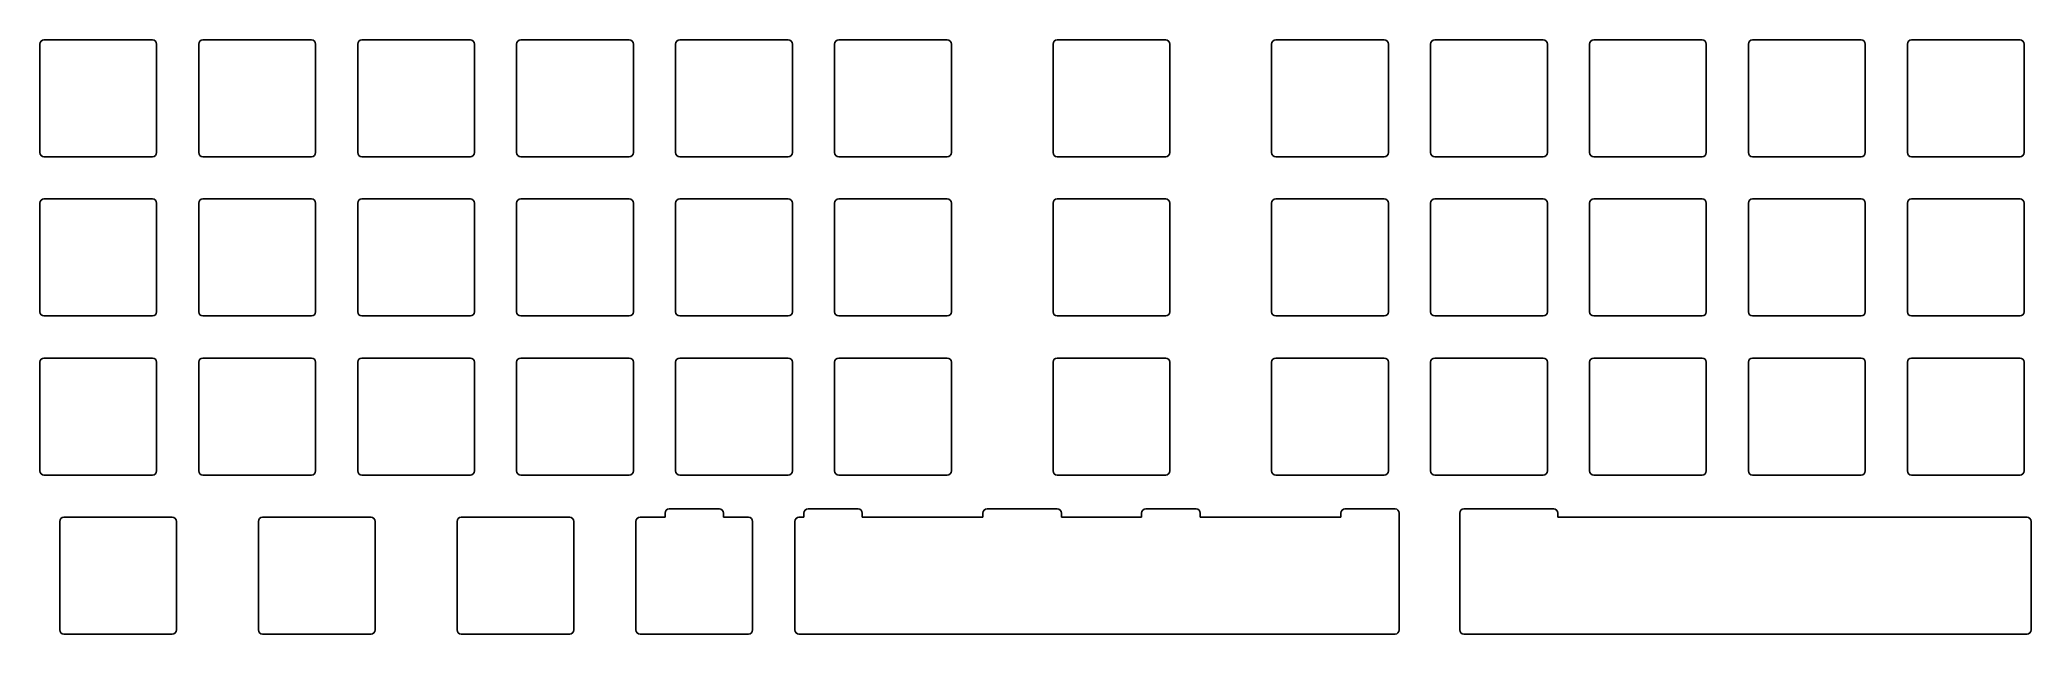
# Model space of a CAD drawing. Header units: millimetres. Extents: x 3 to 241, y -74 to -3.
import ezdxf

# ---------------------------------------------------------------- set-up
doc = ezdxf.new("R2010")
doc.units = ezdxf.units.MM

msp = doc.modelspace()

# ---------------------------------------------------------------- linework, layer by layer
for p, q in [((2.525, -3.025), (2.525, -16.025)), ((16.025, -2.525), (3.025, -2.525)), ((16.525, -16.025), (16.525, -3.025)), ((21.575, -3.025), (21.575, -16.025)), ((35.075, -2.525), (22.075, -2.525)), ((35.575, -16.025), (35.575, -3.025)), ((40.625, -3.025), (40.625, -16.025)), ((54.125, -2.525), (41.125, -2.525)), ((54.625, -16.025), (54.625, -3.025)), ((59.675, -3.025), (59.675, -16.025)), ((73.175, -2.525), (60.175, -2.525)), ((73.675, -16.025), (73.675, -3.025)), ((78.725, -3.025), (78.725, -16.025)), ((92.225, -2.525), (79.225, -2.525)), ((92.725, -16.025), (92.725, -3.025)), ((97.775, -3.025), (97.775, -16.025)), ((111.275, -2.525), (98.275, -2.525)), ((111.775, -16.025), (111.775, -3.025)), ((123.96875, -3.025), (123.96875, -16.025)), ((137.46875, -2.525), (124.46875, -2.525)), ((137.96875, -16.025), (137.96875, -3.025)), ((150.1625, -3.025), (150.1625, -16.025)), ((163.6625, -2.525), (150.6625, -2.525)), ((164.1625, -16.025), (164.1625, -3.025)), ((169.2125, -3.025), (169.2125, -16.025)), ((182.7125, -2.525), (169.7125, -2.525)), ((183.2125, -16.025), (183.2125, -3.025)), ((188.2625, -3.025), (188.2625, -16.025)), ((201.7625, -2.525), (188.7625, -2.525)), ((202.2625, -16.025), (202.2625, -3.025)), ((207.3125, -3.025), (207.3125, -16.025)), ((220.8125, -2.525), (207.8125, -2.525)), ((221.3125, -16.025), (221.3125, -3.025)), ((226.3625, -3.025), (226.3625, -16.025)), ((239.8625, -2.525), (226.8625, -2.525)), ((240.3625, -16.025), (240.3625, -3.025)), ((3.025, -16.525), (16.025, -16.525)), ((22.075, -16.525), (35.075, -16.525)), ((41.125, -16.525), (54.125, -16.525)), ((60.175, -16.525), (73.175, -16.525)), ((79.225, -16.525), (92.225, -16.525)), ((98.275, -16.525), (111.275, -16.525)), ((124.46875, -16.525), (137.46875, -16.525)), ((150.6625, -16.525), (163.6625, -16.525)), ((169.7125, -16.525), (182.7125, -16.525)), ((188.7625, -16.525), (201.7625, -16.525)), ((207.8125, -16.525), (220.8125, -16.525)), ((226.8625, -16.525), (239.8625, -16.525)), ((2.525, -22.075), (2.525, -35.075)), ((16.025, -21.575), (3.025, -21.575)), ((16.525, -35.075), (16.525, -22.075)), ((21.575, -22.075), (21.575, -35.075)), ((35.075, -21.575), (22.075, -21.575)), ((35.575, -35.075), (35.575, -22.075)), ((40.625, -22.075), (40.625, -35.075)), ((54.125, -21.575), (41.125, -21.575)), ((54.625, -35.075), (54.625, -22.075)), ((59.675, -22.075), (59.675, -35.075)), ((73.175, -21.575), (60.175, -21.575)), ((73.675, -35.075), (73.675, -22.075)), ((78.725, -22.075), (78.725, -35.075)), ((92.225, -21.575), (79.225, -21.575)), ((92.725, -35.075), (92.725, -22.075)), ((97.775, -22.075), (97.775, -35.075)), ((111.275, -21.575), (98.275, -21.575)), ((111.775, -35.075), (111.775, -22.075)), ((123.96875, -22.075), (123.96875, -35.075)), ((137.46875, -21.575), (124.46875, -21.575)), ((137.96875, -35.075), (137.96875, -22.075)), ((150.1625, -22.075), (150.1625, -35.075)), ((163.6625, -21.575), (150.6625, -21.575)), ((164.1625, -35.075), (164.1625, -22.075)), ((169.2125, -22.075), (169.2125, -35.075)), ((182.7125, -21.575), (169.7125, -21.575)), ((183.2125, -35.075), (183.2125, -22.075)), ((188.2625, -22.075), (188.2625, -35.075)), ((201.7625, -21.575), (188.7625, -21.575)), ((202.2625, -35.075), (202.2625, -22.075)), ((207.3125, -22.075), (207.3125, -35.075)), ((220.8125, -21.575), (207.8125, -21.575)), ((221.3125, -35.075), (221.3125, -22.075)), ((226.3625, -22.075), (226.3625, -35.075)), ((239.8625, -21.575), (226.8625, -21.575)), ((240.3625, -35.075), (240.3625, -22.075)), ((3.025, -35.575), (16.025, -35.575)), ((22.075, -35.575), (35.075, -35.575)), ((41.125, -35.575), (54.125, -35.575)), ((60.175, -35.575), (73.175, -35.575)), ((79.225, -35.575), (92.225, -35.575)), ((98.275, -35.575), (111.275, -35.575)), ((124.46875, -35.575), (137.46875, -35.575)), ((150.6625, -35.575), (163.6625, -35.575)), ((169.7125, -35.575), (182.7125, -35.575)), ((188.7625, -35.575), (201.7625, -35.575)), ((207.8125, -35.575), (220.8125, -35.575)), ((226.8625, -35.575), (239.8625, -35.575)), ((2.525, -41.125), (2.525, -54.125)), ((16.025, -40.625), (3.025, -40.625)), ((16.525, -54.125), (16.525, -41.125)), ((21.575, -41.125), (21.575, -54.125)), ((35.075, -40.625), (22.075, -40.625)), ((35.575, -54.125), (35.575, -41.125)), ((40.625, -41.125), (40.625, -54.125)), ((54.125, -40.625), (41.125, -40.625)), ((54.625, -54.125), (54.625, -41.125)), ((59.675, -41.125), (59.675, -54.125)), ((73.175, -40.625), (60.175, -40.625)), ((73.675, -54.125), (73.675, -41.125)), ((78.725, -41.125), (78.725, -54.125)), ((92.225, -40.625), (79.225, -40.625)), ((92.725, -54.125), (92.725, -41.125)), ((97.775, -41.125), (97.775, -54.125)), ((111.275, -40.625), (98.275, -40.625)), ((111.775, -54.125), (111.775, -41.125)), ((123.96875, -41.125), (123.96875, -54.125)), ((137.46875, -40.625), (124.46875, -40.625)), ((137.96875, -54.125), (137.96875, -41.125)), ((150.1625, -41.125), (150.1625, -54.125)), ((163.6625, -40.625), (150.6625, -40.625)), ((164.1625, -54.125), (164.1625, -41.125)), ((169.2125, -41.125), (169.2125, -54.125)), ((182.7125, -40.625), (169.7125, -40.625)), ((183.2125, -54.125), (183.2125, -41.125)), ((188.2625, -41.125), (188.2625, -54.125)), ((201.7625, -40.625), (188.7625, -40.625)), ((202.2625, -54.125), (202.2625, -41.125)), ((207.3125, -41.125), (207.3125, -54.125)), ((220.8125, -40.625), (207.8125, -40.625)), ((221.3125, -54.125), (221.3125, -41.125)), ((226.3625, -41.125), (226.3625, -54.125)), ((239.8625, -40.625), (226.8625, -40.625)), ((240.3625, -54.125), (240.3625, -41.125)), ((3.025, -54.625), (16.025, -54.625)), ((22.075, -54.625), (35.075, -54.625)), ((41.125, -54.625), (54.125, -54.625)), ((60.175, -54.625), (73.175, -54.625)), ((79.225, -54.625), (92.225, -54.625)), ((98.275, -54.625), (111.275, -54.625)), ((124.46875, -54.625), (137.46875, -54.625)), ((150.6625, -54.625), (163.6625, -54.625)), ((169.7125, -54.625), (182.7125, -54.625)), ((188.7625, -54.625), (201.7625, -54.625)), ((207.8125, -54.625), (220.8125, -54.625)), ((226.8625, -54.625), (239.8625, -54.625)), ((77.4625, -59.175), (77.4625, -59.675)), ((77.96875, -58.675), (77.9625, -58.675)), ((83.9625, -58.675), (77.96875, -58.675)), ((83.96875, -58.675), (83.9625, -58.675)), ((84.46875, -59.675), (84.46875, -59.175)), ((94.0995, -59.175), (94.0995, -59.675)), ((100.5995, -58.675), (94.5995, -58.675)), ((101.0995, -59.675), (101.0995, -59.175)), ((115.5625, -59.175), (115.5625, -59.675)), ((118.4755, -58.675), (116.0625, -58.675)), ((122.0625, -58.675), (118.4755, -58.675)), ((124.4755, -58.675), (122.0625, -58.675)), ((124.9755, -59.675), (124.9755, -59.175)), ((134.58075, -59.175), (134.58075, -59.675)), ((135.1125, -58.675), (135.08075, -58.675)), ((141.08075, -58.675), (135.1125, -58.675)), ((141.1125, -58.675), (141.08075, -58.675)), ((141.6125, -59.675), (141.6125, -59.175)), ((158.45675, -59.175), (158.45675, -59.675)), ((164.95675, -58.675), (158.95675, -58.675)), ((165.45675, -73.175), (165.45675, -59.175)), ((172.7125, -59.175), (172.7125, -73.175)), ((177.96875, -58.675), (173.2125, -58.675)), ((179.2125, -58.675), (177.96875, -58.675)), ((183.96875, -58.675), (179.2125, -58.675)), ((184.46875, -59.675), (184.46875, -59.175)), ((4.90625, -60.175), (4.90625, -73.175)), ((18.40625, -59.675), (5.40625, -59.675)), ((18.90625, -73.175), (18.90625, -60.175)), ((28.71875, -60.175), (28.71875, -73.175)), ((42.21875, -59.675), (29.21875, -59.675)), ((42.71875, -73.175), (42.71875, -60.175)), ((52.53125, -60.175), (52.53125, -73.175)), ((66.03125, -59.675), (53.03125, -59.675)), ((66.53125, -73.175), (66.53125, -60.175)), ((73.9625, -60.175), (73.9625, -73.175)), ((77.4625, -59.675), (74.4625, -59.675)), ((87.4625, -59.675), (84.46875, -59.675)), ((87.9625, -73.175), (87.9625, -60.175)), ((93.0125, -60.175), (93.0125, -73.175)), ((94.0995, -59.675), (93.5125, -59.675)), ((103.0375, -59.675), (101.0995, -59.675)), ((106.5125, -59.675), (103.0375, -59.675)), ((115.5625, -59.675), (106.5125, -59.675)), ((134.58075, -59.675), (124.9755, -59.675)), ((143.51875, -59.675), (141.6125, -59.675)), ((149.375, -59.675), (143.51875, -59.675)), ((150.6625, -59.675), (149.375, -59.675)), ((156.51875, -59.675), (150.6625, -59.675)), ((158.45675, -59.675), (156.51875, -59.675)), ((187.475, -59.675), (184.46875, -59.675)), ((188.7625, -59.675), (187.475, -59.675)), ((192.2375, -59.675), (188.7625, -59.675)), ((195.90625, -59.675), (192.2375, -59.675)), ((201.7625, -59.675), (195.90625, -59.675)), ((207.8125, -59.675), (201.7625, -59.675)), ((208.90625, -59.675), (207.8125, -59.675)), ((216.5, -59.675), (208.90625, -59.675)), ((217.3375, -59.675), (216.5, -59.675)), ((217.5, -59.675), (217.3375, -59.675)), ((220.8125, -59.675), (217.5, -59.675)), ((222.1, -59.675), (220.8125, -59.675)), ((226.8625, -59.675), (222.1, -59.675)), ((230.3375, -59.675), (226.8625, -59.675)), ((235.1, -59.675), (230.3375, -59.675)), ((239.7, -59.675), (235.1, -59.675)), ((239.8625, -59.675), (239.7, -59.675)), ((240.7, -59.675), (239.8625, -59.675)), ((241.2, -73.175), (241.2, -60.175)), ((5.40625, -73.675), (18.40625, -73.675)), ((29.21875, -73.675), (42.21875, -73.675)), ((53.03125, -73.675), (66.03125, -73.675)), ((74.4625, -73.675), (77.9625, -73.675)), ((77.9625, -73.675), (77.96875, -73.675)), ((77.96875, -73.675), (83.9625, -73.675)), ((83.9625, -73.675), (83.96875, -73.675)), ((83.96875, -73.675), (87.4625, -73.675)), ((93.5125, -73.675), (94.5995, -73.675)), ((94.5995, -73.675), (100.5995, -73.675)), ((100.5995, -73.675), (103.0375, -73.675)), ((103.0375, -73.675), (106.5125, -73.675)), ((106.5125, -73.675), (116.0375, -73.675)), ((116.0625, -73.675), (118.4755, -73.675)), ((118.4755, -73.675), (122.0625, -73.675)), ((122.0625, -73.675), (122.0875, -73.675)), ((122.0875, -73.675), (124.46875, -73.675)), ((124.46875, -73.675), (124.4755, -73.675)), ((124.4755, -73.675), (135.08075, -73.675)), ((135.08075, -73.675), (135.0875, -73.675)), ((135.0875, -73.675), (135.1125, -73.675)), ((135.1125, -73.675), (136.375, -73.675)), ((136.375, -73.675), (137.46875, -73.675)), ((137.46875, -73.675), (141.08075, -73.675)), ((141.08075, -73.675), (141.1125, -73.675)), ((141.1125, -73.675), (143.51875, -73.675)), ((143.51875, -73.675), (149.375, -73.675)), ((149.375, -73.675), (150.6625, -73.675)), ((150.6625, -73.675), (156.51875, -73.675)), ((156.51875, -73.675), (158.95675, -73.675)), ((158.95675, -73.675), (163.6625, -73.675)), ((163.6625, -73.675), (164.95675, -73.675)), ((173.2125, -73.675), (174.475, -73.675)), ((174.475, -73.675), (177.96875, -73.675)), ((177.96875, -73.675), (179.2125, -73.675)), ((179.2125, -73.675), (179.2375, -73.675)), ((179.2375, -73.675), (183.96875, -73.675)), ((183.96875, -73.675), (187.475, -73.675)), ((187.475, -73.675), (188.7625, -73.675)), ((188.7625, -73.675), (192.2375, -73.675)), ((192.2375, -73.675), (195.90625, -73.675)), ((195.90625, -73.675), (201.7625, -73.675)), ((201.7625, -73.675), (207.8125, -73.675)), ((207.8125, -73.675), (208.90625, -73.675)), ((208.90625, -73.675), (216.5, -73.675)), ((216.5, -73.675), (217.3375, -73.675)), ((217.3375, -73.675), (217.5, -73.675)), ((217.5, -73.675), (220.8125, -73.675)), ((220.8125, -73.675), (222.1, -73.675)), ((222.1, -73.675), (226.8625, -73.675)), ((226.8625, -73.675), (230.3375, -73.675)), ((230.3375, -73.675), (235.1, -73.675)), ((235.1, -73.675), (239.7, -73.675)), ((239.7, -73.675), (239.8625, -73.675)), ((239.8625, -73.675), (240.7, -73.675))]:
    msp.add_line(p, q)
for centre, start, end in [((3.025, -3.025), 90, 180), ((16.025, -3.025), 0, 90), ((22.075, -3.025), 90, 180), ((35.075, -3.025), 0, 90), ((41.125, -3.025), 90, 180), ((54.125, -3.025), 0, 90), ((60.175, -3.025), 90, 180), ((73.175, -3.025), 0, 90), ((79.225, -3.025), 90, 180), ((92.225, -3.025), 0, 90), ((98.275, -3.025), 90, 180), ((111.275, -3.025), 0, 90), ((124.46875, -3.025), 90, 180), ((137.46875, -3.025), 0, 90), ((150.6625, -3.025), 90, 180), ((163.6625, -3.025), 0, 90), ((169.7125, -3.025), 90, 180), ((182.7125, -3.025), 0, 90), ((188.7625, -3.025), 90, 180), ((201.7625, -3.025), 0, 90), ((207.8125, -3.025), 90, 180), ((220.8125, -3.025), 0, 90), ((226.8625, -3.025), 90, 180), ((239.8625, -3.025), 0, 90), ((3.025, -16.025), 180, 270), ((16.025, -16.025), 270, 0), ((22.075, -16.025), 180, 270), ((35.075, -16.025), 270, 0), ((41.125, -16.025), 180, 270), ((54.125, -16.025), 270, 0), ((60.175, -16.025), 180, 270), ((73.175, -16.025), 270, 0), ((79.225, -16.025), 180, 270), ((92.225, -16.025), 270, 0), ((98.275, -16.025), 180, 270), ((111.275, -16.025), 270, 0), ((124.46875, -16.025), 180, 270), ((137.46875, -16.025), 270, 0), ((150.6625, -16.025), 180, 270), ((163.6625, -16.025), 270, 0), ((169.7125, -16.025), 180, 270), ((182.7125, -16.025), 270, 0), ((188.7625, -16.025), 180, 270), ((201.7625, -16.025), 270, 0), ((207.8125, -16.025), 180, 270), ((220.8125, -16.025), 270, 0), ((226.8625, -16.025), 180, 270), ((239.8625, -16.025), 270, 0), ((3.025, -22.075), 90, 180), ((16.025, -22.075), 0, 90), ((22.075, -22.075), 90, 180), ((35.075, -22.075), 0, 90), ((41.125, -22.075), 90, 180), ((54.125, -22.075), 0, 90), ((60.175, -22.075), 90, 180), ((73.175, -22.075), 0, 90), ((79.225, -22.075), 90, 180), ((92.225, -22.075), 0, 90), ((98.275, -22.075), 90, 180), ((111.275, -22.075), 0, 90), ((124.46875, -22.075), 90, 180), ((137.46875, -22.075), 0, 90), ((150.6625, -22.075), 90, 180), ((163.6625, -22.075), 0, 90), ((169.7125, -22.075), 90, 180), ((182.7125, -22.075), 0, 90), ((188.7625, -22.075), 90, 180), ((201.7625, -22.075), 0, 90), ((207.8125, -22.075), 90, 180), ((220.8125, -22.075), 0, 90), ((226.8625, -22.075), 90, 180), ((239.8625, -22.075), 0, 90), ((3.025, -35.075), 180, 270), ((16.025, -35.075), 270, 0), ((22.075, -35.075), 180, 270), ((35.075, -35.075), 270, 0), ((41.125, -35.075), 180, 270), ((54.125, -35.075), 270, 0), ((60.175, -35.075), 180, 270), ((73.175, -35.075), 270, 0), ((79.225, -35.075), 180, 270), ((92.225, -35.075), 270, 0), ((98.275, -35.075), 180, 270), ((111.275, -35.075), 270, 0), ((124.46875, -35.075), 180, 270), ((137.46875, -35.075), 270, 0), ((150.6625, -35.075), 180, 270), ((163.6625, -35.075), 270, 0), ((169.7125, -35.075), 180, 270), ((182.7125, -35.075), 270, 0), ((188.7625, -35.075), 180, 270), ((201.7625, -35.075), 270, 0), ((207.8125, -35.075), 180, 270), ((220.8125, -35.075), 270, 0), ((226.8625, -35.075), 180, 270), ((239.8625, -35.075), 270, 0), ((3.025, -41.125), 90, 180), ((16.025, -41.125), 0, 90), ((22.075, -41.125), 90, 180), ((35.075, -41.125), 0, 90), ((41.125, -41.125), 90, 180), ((54.125, -41.125), 0, 90), ((60.175, -41.125), 90, 180), ((73.175, -41.125), 0, 90), ((79.225, -41.125), 90, 180), ((92.225, -41.125), 0, 90), ((98.275, -41.125), 90, 180), ((111.275, -41.125), 0, 90), ((124.46875, -41.125), 90, 180), ((137.46875, -41.125), 0, 90), ((150.6625, -41.125), 90, 180), ((163.6625, -41.125), 0, 90), ((169.7125, -41.125), 90, 180), ((182.7125, -41.125), 0, 90), ((188.7625, -41.125), 90, 180), ((201.7625, -41.125), 0, 90), ((207.8125, -41.125), 90, 180), ((220.8125, -41.125), 0, 90), ((226.8625, -41.125), 90, 180), ((239.8625, -41.125), 0, 90), ((3.025, -54.125), 180, 270), ((16.025, -54.125), 270, 0), ((22.075, -54.125), 180, 270), ((35.075, -54.125), 270, 0), ((41.125, -54.125), 180, 270), ((54.125, -54.125), 270, 0), ((60.175, -54.125), 180, 270), ((73.175, -54.125), 270, 0), ((79.225, -54.125), 180, 270), ((92.225, -54.125), 270, 0), ((98.275, -54.125), 180, 270), ((111.275, -54.125), 270, 0), ((124.46875, -54.125), 180, 270), ((137.46875, -54.125), 270, 0), ((150.6625, -54.125), 180, 270), ((163.6625, -54.125), 270, 0), ((169.7125, -54.125), 180, 270), ((182.7125, -54.125), 270, 0), ((188.7625, -54.125), 180, 270), ((201.7625, -54.125), 270, 0), ((207.8125, -54.125), 180, 270), ((220.8125, -54.125), 270, 0), ((226.8625, -54.125), 180, 270), ((239.8625, -54.125), 270, 0), ((77.9625, -59.175), 90, 180), ((83.96875, -59.175), 0, 90), ((94.5995, -59.175), 90, 180), ((100.5995, -59.175), 0, 90), ((116.0625, -59.175), 90, 180), ((124.4755, -59.175), 0, 90), ((135.08075, -59.175), 90, 180), ((141.1125, -59.175), 0, 90), ((158.95675, -59.175), 90, 180), ((164.95675, -59.175), 0, 90), ((173.2125, -59.175), 90, 180), ((183.96875, -59.175), 0, 90), ((5.40625, -60.175), 90, 180), ((18.40625, -60.175), 0, 90), ((29.21875, -60.175), 90, 180), ((42.21875, -60.175), 0, 90), ((53.03125, -60.175), 90, 180), ((66.03125, -60.175), 0, 90), ((74.4625, -60.175), 90, 180), ((87.4625, -60.175), 0, 90), ((93.5125, -60.175), 90, 180), ((240.7, -60.175), 0, 90), ((5.40625, -73.175), 180, 270), ((18.40625, -73.175), 270, 0), ((29.21875, -73.175), 180, 270), ((42.21875, -73.175), 270, 0), ((53.03125, -73.175), 180, 270), ((66.03125, -73.175), 270, 0), ((74.4625, -73.175), 180, 270), ((87.4625, -73.175), 270, 0), ((93.5125, -73.175), 180, 270), ((116.0375, -73.175), 270, 271.432544), ((116.0625, -73.175), 268.567456, 270), ((164.95675, -73.175), 270, 0), ((173.2125, -73.175), 180, 270), ((240.7, -73.175), 270, 0)]:
    msp.add_arc(centre, 0.5, start, end)

doc.saveas('drawing.dxf')
